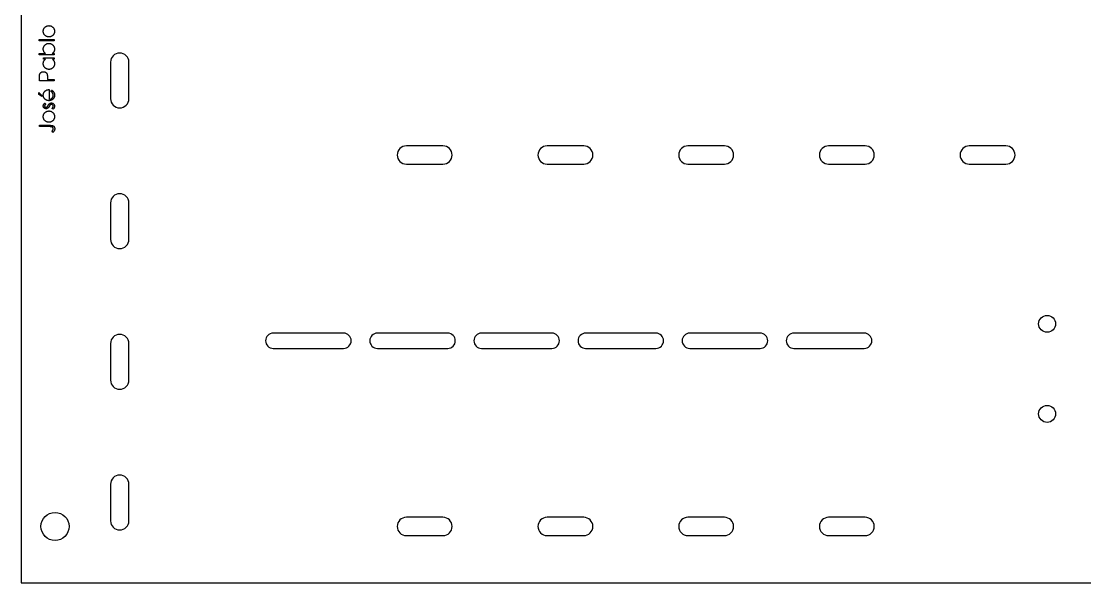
# Model space of a CAD drawing. Header units: millimetres. Extents: x 24 to 714, y 417 to 817.
# Drawn here: x 24.4 to 402.3, y 416.7 to 616.2 of the extents above; entities that cross this region are included whole.
import ezdxf

# ---------------------------------------------------------------- set-up
doc = ezdxf.new("R2010")
doc.units = ezdxf.units.MM

msp = doc.modelspace()

# ---------------------------------------------------------------- linework, layer by layer
at = {"color": 7, "linetype": 'Continuous', "lineweight": 25}
for p, q in [((24.4, 816.7), (24.4, 416.7)), ((30.73, 609.72), (36.15, 609.72)), ((30.73, 609.25), (30.73, 609.72)), ((36.15, 609.25), (30.73, 609.25)), ((36.15, 609.72), (36.15, 609.25)), ((30.73, 604.77), (32.99, 604.77)), ((30.73, 604.29), (30.73, 604.77)), ((35.44, 604.77), (36.15, 604.77)), ((36.15, 604.77), (36.15, 604.29)), ((36.15, 604.29), (30.73, 604.29)), ((32.29, 603.21), (36.15, 603.21)), ((32.29, 602.73), (32.29, 603.21)), ((33, 602.73), (32.29, 602.73)), ((36.15, 602.73), (35.49, 602.73)), ((36.15, 603.21), (36.15, 602.73)), ((56.15, 601.7), (56.15, 588.7)), ((62.65, 588.7), (62.65, 601.7)), ((30.86, 595.07), (30.86, 596.1)), ((36.15, 595.07), (30.86, 595.07)), ((33.71, 595.92), (33.71, 595.54)), ((33.71, 595.54), (36.15, 595.54)), ((36.15, 595.54), (36.15, 595.07)), ((30.59, 590.93), (31.68, 589.91)), ((30.59, 590.19), (30.59, 590.93)), ((31.68, 589.44), (30.59, 590.19)), ((31.68, 589.91), (31.68, 589.44)), ((34.32, 591.95), (34.32, 588.49)), ((34.93, 591.32), (35.15, 591.74)), ((32.77, 587.13), (33.1, 586.81)), ((35.7, 584.96), (35.34, 585.27)), ((30.86, 579.26), (34.44, 579.26)), ((30.86, 578.78), (30.86, 579.26)), ((34.38, 578.78), (30.86, 578.78)), ((35.68, 576.75), (35.27, 577.03)), ((174.25, 571.95), (161.25, 571.95)), ((224.25, 571.95), (211.25, 571.95)), ((274.25, 571.95), (261.25, 571.95)), ((324.25, 571.95), (311.25, 571.95)), ((374.25, 571.95), (361.25, 571.95)), ((161.25, 565.45), (174.25, 565.45)), ((211.25, 565.45), (224.25, 565.45)), ((261.25, 565.45), (274.25, 565.45)), ((311.25, 565.45), (324.25, 565.45)), ((361.25, 565.45), (374.25, 565.45)), ((56.15, 551.7), (56.15, 538.7)), ((62.65, 538.7), (62.65, 551.7)), ((138.93, 505.4), (113.93, 505.4)), ((175.93, 505.4), (150.93, 505.4)), ((212.93, 505.4), (187.93, 505.4)), ((249.93, 505.4), (224.93, 505.4)), ((286.93, 505.4), (261.93, 505.4)), ((323.93, 505.4), (298.93, 505.4)), ((56.15, 501.7), (56.15, 488.7)), ((62.65, 488.7), (62.65, 501.7)), ((113.93, 500), (138.93, 500)), ((150.93, 500), (175.93, 500)), ((187.93, 500), (212.93, 500)), ((224.93, 500), (249.93, 500)), ((261.93, 500), (286.93, 500)), ((298.93, 500), (323.93, 500)), ((56.15, 451.7), (56.15, 438.7)), ((62.65, 438.7), (62.65, 451.7)), ((174.25, 439.95), (161.25, 439.95)), ((224.25, 439.95), (211.25, 439.95)), ((274.25, 439.95), (261.25, 439.95)), ((324.25, 439.95), (311.25, 439.95)), ((161.25, 433.45), (174.25, 433.45)), ((211.25, 433.45), (224.25, 433.45)), ((261.25, 433.45), (274.25, 433.45)), ((311.25, 433.45), (324.25, 433.45)), ((24.4, 416.7), (714.4, 416.7))]:
    msp.add_line(p, q, dxfattribs=at)
for centre, radius in [((388.9, 508.7), 3), ((388.9, 476.7), 3), ((36.4, 436.7), 5)]:
    msp.add_circle(centre, radius, dxfattribs=at)
for centre, radius, start, end in [((59.4, 601.7), 3.25, 360, 180), ((59.4, 588.7), 3.25, 180, 360), ((161.25, 568.7), 3.25, 90, 270), ((174.25, 568.7), 3.25, 270, 90), ((211.25, 568.7), 3.25, 90, 270), ((224.25, 568.7), 3.25, 270, 90), ((261.25, 568.7), 3.25, 90, 270), ((274.25, 568.7), 3.25, 270, 90), ((311.25, 568.7), 3.25, 90, 270), ((324.25, 568.7), 3.25, 270, 90), ((361.25, 568.7), 3.25, 90, 270), ((374.25, 568.7), 3.25, 270, 90), ((59.4, 551.7), 3.25, 0, 180), ((59.4, 538.7), 3.25, 180, 360), ((59.4, 501.7), 3.25, 360, 180), ((113.93, 502.7), 2.7, 90, 270), ((138.93, 502.7), 2.7, 270, 90), ((150.93, 502.7), 2.7, 90, 270), ((175.93, 502.7), 2.7, 270, 90), ((187.93, 502.7), 2.7, 90, 270), ((212.93, 502.7), 2.7, 270, 90), ((224.93, 502.7), 2.7, 90, 270), ((249.93, 502.7), 2.7, 270, 90), ((261.93, 502.7), 2.7, 90, 270), ((286.93, 502.7), 2.7, 270, 90), ((298.93, 502.7), 2.7, 90, 270), ((323.93, 502.7), 2.7, 270, 90), ((59.4, 488.7), 3.25, 180, 360), ((59.4, 451.7), 3.25, 360, 180), ((59.4, 438.7), 3.25, 180, 360), ((161.25, 436.7), 3.25, 90, 270), ((174.25, 436.7), 3.25, 270, 90), ((211.25, 436.7), 3.25, 90, 270), ((224.25, 436.7), 3.25, 270, 90), ((261.25, 436.7), 3.25, 90, 270), ((274.25, 436.7), 3.25, 270, 90), ((311.25, 436.7), 3.25, 90, 270), ((324.25, 436.7), 3.25, 270, 90)]:
    msp.add_arc(centre, radius, start, end, dxfattribs=at)
for points, knots in [([(32.22, 612.67), (32.22, 612.75), (32.22, 612.89), (32.26, 613.1), (32.31, 613.3), (32.37, 613.49), (32.47, 613.67), (32.58, 613.84), (32.71, 614), (32.81, 614.09), (32.86, 614.14)], [0, 0, 0, 0, 0.131751, 0.258332, 0.382134, 0.503804, 0.624693, 0.746871, 0.871514, 1, 1, 1, 1]), ([(32.86, 611.2), (32.81, 611.25), (32.71, 611.35), (32.58, 611.51), (32.47, 611.68), (32.38, 611.86), (32.31, 612.05), (32.26, 612.25), (32.22, 612.46), (32.22, 612.6), (32.22, 612.67)], [0, 0, 0, 0, 0.128498, 0.252713, 0.374819, 0.496436, 0.617911, 0.741288, 0.8687, 1, 1, 1, 1]), ([(32.86, 614.14), (32.91, 614.19), (33, 614.27), (33.16, 614.38), (33.32, 614.47), (33.49, 614.54), (33.67, 614.6), (33.85, 614.64), (34.04, 614.67), (34.17, 614.67), (34.23, 614.67)], [0, 0, 0, 0, 0.128157, 0.253834, 0.376506, 0.498534, 0.621368, 0.744565, 0.870634, 1, 1, 1, 1]), ([(34.23, 614.67), (34.3, 614.67), (34.43, 614.67), (34.62, 614.64), (34.8, 614.6), (34.98, 614.54), (35.15, 614.46), (35.32, 614.36), (35.48, 614.25), (35.63, 614.12), (35.77, 613.97), (35.89, 613.82), (35.99, 613.65), (36.08, 613.47), (36.14, 613.29), (36.19, 613.09), (36.22, 612.89), (36.22, 612.75), (36.22, 612.67)], [0, 0, 0, 0, 0.062416, 0.123337, 0.183265, 0.243172, 0.302898, 0.363774, 0.425605, 0.489659, 0.553785, 0.616222, 0.677854, 0.739517, 0.802097, 0.865866, 0.931508, 1, 1, 1, 1]), ([(36.22, 612.67), (36.22, 612.6), (36.22, 612.46), (36.19, 612.25), (36.14, 612.06), (36.08, 611.87), (35.99, 611.69), (35.89, 611.53), (35.77, 611.37), (35.63, 611.23), (35.48, 611.1), (35.32, 610.98), (35.15, 610.89), (34.98, 610.81), (34.8, 610.75), (34.62, 610.7), (34.43, 610.67), (34.3, 610.67), (34.23, 610.67)], [0, 0, 0, 0, 0.068742, 0.134635, 0.198324, 0.260825, 0.322714, 0.384555, 0.446913, 0.510958, 0.574931, 0.636685, 0.697483, 0.757134, 0.816966, 0.876818, 0.937663, 1, 1, 1, 1]), ([(32.22, 606.35), (32.22, 606.41), (32.23, 606.55), (32.25, 606.75), (32.3, 606.94), (32.36, 607.12), (32.45, 607.3), (32.55, 607.46), (32.67, 607.62), (32.8, 607.77), (32.95, 607.91), (33.11, 608.03), (33.28, 608.14), (33.45, 608.22), (33.64, 608.28), (33.83, 608.33), (34.02, 608.36), (34.16, 608.36), (34.23, 608.36)], [0, 0, 0, 0, 0.0646486, 0.1278213, 0.1894193, 0.2503722, 0.3111375, 0.3728253, 0.4354632, 0.5001282, 0.5647725, 0.6273443, 0.6889194, 0.7498292, 0.8105779, 0.8721758, 0.9350171, 1, 1, 1, 1]), ([(34.23, 610.67), (34.17, 610.67), (34.04, 610.68), (33.85, 610.7), (33.67, 610.74), (33.49, 610.8), (33.32, 610.87), (33.16, 610.97), (33, 611.07), (32.91, 611.16), (32.86, 611.2)], [0, 0, 0, 0, 0.128922, 0.255244, 0.378688, 0.500432, 0.622705, 0.746235, 0.871586, 1, 1, 1, 1]), ([(34.23, 608.36), (34.3, 608.36), (34.43, 608.36), (34.63, 608.33), (34.81, 608.28), (34.99, 608.22), (35.17, 608.13), (35.33, 608.03), (35.49, 607.91), (35.64, 607.77), (35.78, 607.62), (35.9, 607.46), (36, 607.29), (36.08, 607.11), (36.14, 606.93), (36.19, 606.73), (36.22, 606.54), (36.22, 606.4), (36.22, 606.33)], [0, 0, 0, 0, 0.064015, 0.126228, 0.187289, 0.247869, 0.308511, 0.369727, 0.432536, 0.497198, 0.561923, 0.625133, 0.686855, 0.748117, 0.80953, 0.871487, 0.934981, 1, 1, 1, 1]), ([(32.99, 604.77), (32.93, 604.82), (32.81, 604.93), (32.65, 605.1), (32.52, 605.28), (32.41, 605.48), (32.32, 605.68), (32.26, 605.89), (32.23, 606.12), (32.22, 606.27), (32.22, 606.35)], [0, 0, 0, 0, 0.134636, 0.262681, 0.38719, 0.50839, 0.628966, 0.749723, 0.873248, 1, 1, 1, 1]), ([(36.22, 606.33), (36.22, 606.25), (36.22, 606.1), (36.18, 605.87), (36.12, 605.66), (36.04, 605.46), (35.93, 605.26), (35.79, 605.09), (35.63, 604.92), (35.5, 604.82), (35.44, 604.77)], [0, 0, 0, 0, 0.1294619, 0.2538523, 0.374822, 0.4942293, 0.6139389, 0.7369553, 0.8646402, 1, 1, 1, 1]), ([(32.22, 601.17), (32.22, 601.25), (32.23, 601.4), (32.26, 601.63), (32.32, 601.84), (32.4, 602.05), (32.51, 602.24), (32.65, 602.42), (32.81, 602.58), (32.94, 602.68), (33, 602.73)], [0, 0, 0, 0, 0.129876, 0.254681, 0.376055, 0.495308, 0.61515, 0.738121, 0.865633, 1, 1, 1, 1]), ([(34.21, 599.14), (34.14, 599.14), (34.01, 599.14), (33.81, 599.17), (33.63, 599.22), (33.45, 599.28), (33.27, 599.37), (33.11, 599.47), (32.95, 599.59), (32.8, 599.73), (32.67, 599.88), (32.55, 600.04), (32.44, 600.21), (32.36, 600.39), (32.3, 600.57), (32.25, 600.77), (32.23, 600.96), (32.22, 601.1), (32.22, 601.17)], [0, 0, 0, 0, 0.063775, 0.126079, 0.186904, 0.247574, 0.308003, 0.369132, 0.432033, 0.496791, 0.561611, 0.624914, 0.686726, 0.748079, 0.809582, 0.871631, 0.934886, 1, 1, 1, 1]), ([(36.22, 601.15), (36.22, 601.09), (36.22, 600.95), (36.19, 600.75), (36.14, 600.56), (36.08, 600.38), (36, 600.2), (35.89, 600.04), (35.77, 599.88), (35.64, 599.73), (35.49, 599.59), (35.33, 599.47), (35.16, 599.37), (34.99, 599.28), (34.8, 599.22), (34.61, 599.17), (34.41, 599.14), (34.28, 599.14), (34.21, 599.14)], [0, 0, 0, 0, 0.06462, 0.127433, 0.189004, 0.24993, 0.310668, 0.372329, 0.434939, 0.499576, 0.564191, 0.626735, 0.688109, 0.749294, 0.810331, 0.871901, 0.935046, 1, 1, 1, 1]), ([(35.49, 602.73), (35.55, 602.68), (35.66, 602.57), (35.82, 602.4), (35.95, 602.22), (36.05, 602.02), (36.13, 601.82), (36.18, 601.6), (36.22, 601.38), (36.22, 601.23), (36.22, 601.15)], [0, 0, 0, 0, 0.1342907, 0.2624597, 0.386305, 0.5071928, 0.6273215, 0.7481593, 0.8723775, 1, 1, 1, 1]), ([(30.86, 596.1), (30.86, 596.18), (30.86, 596.31), (30.87, 596.51), (30.87, 596.69), (30.88, 596.85), (30.89, 596.99), (30.91, 597.11), (30.92, 597.22), (30.94, 597.28), (30.94, 597.31)], [0, 0, 0, 0, 0.176956, 0.339055, 0.486318, 0.618781, 0.735619, 0.838742, 0.926457, 1, 1, 1, 1]), ([(30.94, 597.31), (30.95, 597.35), (30.97, 597.42), (31.01, 597.52), (31.06, 597.62), (31.11, 597.72), (31.17, 597.8), (31.24, 597.89), (31.32, 597.97), (31.4, 598.04), (31.49, 598.11), (31.59, 598.16), (31.69, 598.21), (31.8, 598.25), (31.91, 598.28), (32.03, 598.31), (32.15, 598.32), (32.24, 598.32), (32.28, 598.32)], [0, 0, 0, 0, 0.0624719, 0.1234716, 0.1833832, 0.2431163, 0.3020809, 0.3612865, 0.42141, 0.4824903, 0.5441013, 0.6057205, 0.6671855, 0.7300254, 0.7945821, 0.8603668, 0.9289182, 1, 1, 1, 1]), ([(32.28, 598.32), (32.33, 598.32), (32.41, 598.32), (32.54, 598.31), (32.65, 598.29), (32.77, 598.26), (32.87, 598.21), (32.98, 598.17), (33.07, 598.11), (33.16, 598.04), (33.24, 597.97), (33.32, 597.89), (33.39, 597.8), (33.45, 597.71), (33.5, 597.61), (33.55, 597.5), (33.59, 597.39), (33.61, 597.31), (33.63, 597.27)], [0, 0, 0, 0, 0.070119, 0.137192, 0.202016, 0.264631, 0.326117, 0.38601, 0.445812, 0.505298, 0.564633, 0.624283, 0.683902, 0.743953, 0.805388, 0.868388, 0.933084, 1, 1, 1, 1]), ([(33.63, 597.27), (33.63, 597.23), (33.65, 597.16), (33.66, 597.04), (33.68, 596.9), (33.69, 596.74), (33.7, 596.57), (33.71, 596.37), (33.71, 596.15), (33.71, 596), (33.71, 595.92)], [0, 0, 0, 0, 0.075172, 0.164743, 0.268011, 0.385964, 0.517799, 0.663698, 0.824417, 1, 1, 1, 1]), ([(32.22, 589.97), (32.22, 590.05), (32.23, 590.2), (32.26, 590.43), (32.32, 590.64), (32.41, 590.85), (32.51, 591.04), (32.65, 591.21), (32.8, 591.38), (32.92, 591.48), (32.98, 591.53)], [0, 0, 0, 0, 0.132049, 0.259049, 0.381904, 0.502516, 0.622728, 0.744726, 0.870101, 1, 1, 1, 1]), ([(32.94, 588.46), (32.88, 588.5), (32.77, 588.6), (32.62, 588.76), (32.5, 588.93), (32.4, 589.12), (32.32, 589.31), (32.26, 589.52), (32.23, 589.74), (32.22, 589.89), (32.22, 589.97)], [0, 0, 0, 0, 0.1288514, 0.2532073, 0.374634, 0.4953459, 0.6163459, 0.7396345, 0.8668256, 1, 1, 1, 1]), ([(32.98, 591.53), (33.03, 591.56), (33.12, 591.63), (33.27, 591.71), (33.42, 591.78), (33.59, 591.84), (33.76, 591.89), (33.94, 591.92), (34.13, 591.94), (34.26, 591.94), (34.32, 591.95)], [0, 0, 0, 0, 0.118522, 0.236255, 0.356174, 0.47725, 0.60154, 0.729618, 0.862158, 1, 1, 1, 1]), ([(36.22, 589.96), (36.22, 589.88), (36.22, 589.74), (36.19, 589.53), (36.14, 589.33), (36.07, 589.14), (35.99, 588.97), (35.88, 588.81), (35.76, 588.66), (35.61, 588.52), (35.46, 588.4), (35.3, 588.3), (35.13, 588.21), (34.96, 588.14), (34.79, 588.08), (34.61, 588.04), (34.42, 588.02), (34.29, 588.01), (34.23, 588.01)], [0, 0, 0, 0, 0.071578, 0.139628, 0.204795, 0.268132, 0.32981, 0.391297, 0.453429, 0.516546, 0.579625, 0.641112, 0.701287, 0.760489, 0.819934, 0.878921, 0.938983, 1, 1, 1, 1]), ([(34.32, 588.49), (34.37, 588.49), (34.47, 588.49), (34.62, 588.51), (34.76, 588.55), (34.89, 588.6), (35.02, 588.65), (35.14, 588.72), (35.25, 588.81), (35.35, 588.9), (35.44, 589), (35.52, 589.11), (35.59, 589.23), (35.65, 589.35), (35.69, 589.48), (35.72, 589.61), (35.74, 589.75), (35.75, 589.85), (35.75, 589.9)], [0, 0, 0, 0, 0.068385, 0.134476, 0.198391, 0.260753, 0.321829, 0.383037, 0.444653, 0.507398, 0.569825, 0.630778, 0.690929, 0.750945, 0.811049, 0.872331, 0.935004, 1, 1, 1, 1]), ([(35.75, 589.9), (35.75, 589.94), (35.74, 590.04), (35.73, 590.18), (35.7, 590.32), (35.66, 590.45), (35.61, 590.58), (35.55, 590.7), (35.49, 590.81), (35.42, 590.91), (35.33, 591.01), (35.22, 591.11), (35.08, 591.22), (34.99, 591.29), (34.93, 591.32)], [0, 0, 0, 0, 0.082597, 0.163889, 0.245674, 0.327919, 0.408809, 0.485689, 0.559113, 0.630217, 0.705259, 0.79157, 0.88979, 1, 1, 1, 1]), ([(35.15, 591.74), (35.21, 591.71), (35.33, 591.64), (35.49, 591.53), (35.63, 591.41), (35.76, 591.28), (35.86, 591.15), (35.96, 591.01), (36.04, 590.85), (36.11, 590.69), (36.16, 590.52), (36.2, 590.34), (36.22, 590.15), (36.22, 590.02), (36.22, 589.96)], [0, 0, 0, 0, 0.093384, 0.181689, 0.265546, 0.346039, 0.424597, 0.501912, 0.580013, 0.658291, 0.738533, 0.821867, 0.908787, 1, 1, 1, 1]), ([(32.22, 586.14), (32.22, 586.18), (32.22, 586.26), (32.25, 586.39), (32.3, 586.51), (32.36, 586.64), (32.43, 586.76), (32.53, 586.88), (32.64, 587.01), (32.73, 587.09), (32.77, 587.13)], [0, 0, 0, 0, 0.105714, 0.213412, 0.326127, 0.444452, 0.569061, 0.702712, 0.846318, 1, 1, 1, 1]), ([(33.23, 585.16), (33.2, 585.16), (33.13, 585.16), (33.03, 585.18), (32.93, 585.2), (32.83, 585.23), (32.74, 585.27), (32.66, 585.32), (32.58, 585.37), (32.51, 585.44), (32.44, 585.51), (32.38, 585.59), (32.33, 585.67), (32.29, 585.75), (32.26, 585.84), (32.24, 585.94), (32.22, 586.04), (32.22, 586.1), (32.22, 586.14)], [0, 0, 0, 0, 0.067957, 0.133001, 0.196444, 0.25853, 0.32024, 0.381364, 0.443107, 0.505531, 0.568312, 0.629225, 0.689302, 0.748846, 0.809447, 0.870926, 0.934059, 1, 1, 1, 1]), ([(33.1, 586.81), (33.07, 586.78), (33.01, 586.73), (32.92, 586.64), (32.85, 586.56), (32.8, 586.47), (32.75, 586.39), (32.72, 586.31), (32.7, 586.22), (32.7, 586.17), (32.69, 586.14)], [0, 0, 0, 0, 0.158223, 0.305036, 0.441309, 0.565963, 0.683525, 0.793334, 0.898518, 1, 1, 1, 1]), ([(32.69, 586.14), (32.7, 586.11), (32.7, 586.04), (32.73, 585.95), (32.78, 585.86), (32.85, 585.78), (32.93, 585.72), (33.02, 585.67), (33.11, 585.64), (33.18, 585.64), (33.21, 585.64)], [0, 0, 0, 0, 0.124921, 0.245828, 0.369056, 0.497487, 0.627441, 0.751102, 0.873762, 1, 1, 1, 1]), ([(34.23, 588.01), (34.17, 588.01), (34.05, 588.02), (33.88, 588.04), (33.71, 588.07), (33.55, 588.12), (33.39, 588.18), (33.23, 588.26), (33.08, 588.35), (32.99, 588.42), (32.94, 588.46)], [0, 0, 0, 0, 0.128045, 0.253768, 0.377428, 0.500551, 0.623296, 0.746578, 0.872348, 1, 1, 1, 1]), ([(33.21, 585.64), (33.25, 585.64), (33.31, 585.64), (33.4, 585.67), (33.48, 585.71), (33.54, 585.75), (33.57, 585.77)], [0, 0, 0, 0, 0.24004, 0.479403, 0.731757, 1, 1, 1, 1]), ([(33.57, 585.77), (33.58, 585.78), (33.61, 585.81), (33.66, 585.85), (33.7, 585.91), (33.75, 585.97), (33.8, 586.05), (33.86, 586.13), (33.91, 586.22), (33.95, 586.29), (33.96, 586.32)], [0, 0, 0, 0, 0.083417, 0.178617, 0.284022, 0.402244, 0.533582, 0.676949, 0.831667, 1, 1, 1, 1]), ([(34.36, 586.01), (34.34, 585.97), (34.29, 585.89), (34.23, 585.78), (34.16, 585.68), (34.09, 585.59), (34.03, 585.52), (33.96, 585.45), (33.9, 585.39), (33.85, 585.35), (33.83, 585.34)], [0, 0, 0, 0, 0.157762, 0.30595, 0.443775, 0.572824, 0.692154, 0.802296, 0.905564, 1, 1, 1, 1]), ([(33.96, 586.32), (33.99, 586.36), (34.03, 586.44), (34.1, 586.55), (34.17, 586.66), (34.24, 586.75), (34.31, 586.83), (34.37, 586.9), (34.44, 586.97), (34.48, 587), (34.51, 587.02)], [0, 0, 0, 0, 0.1589968, 0.3071295, 0.4462348, 0.5756134, 0.6941373, 0.8045717, 0.9065888, 1, 1, 1, 1]), ([(34.76, 586.59), (34.74, 586.58), (34.71, 586.55), (34.67, 586.5), (34.62, 586.45), (34.58, 586.38), (34.52, 586.3), (34.47, 586.21), (34.41, 586.11), (34.38, 586.04), (34.36, 586.01)], [0, 0, 0, 0, 0.076879, 0.167469, 0.272283, 0.388707, 0.520779, 0.666248, 0.825537, 1, 1, 1, 1]), ([(34.51, 587.02), (34.55, 587.04), (34.64, 587.1), (34.79, 587.16), (34.94, 587.19), (35.05, 587.19), (35.1, 587.2)], [0, 0, 0, 0, 0.248858, 0.496831, 0.743315, 1, 1, 1, 1]), ([(35.13, 586.72), (35.09, 586.72), (35.03, 586.72), (34.93, 586.69), (34.84, 586.65), (34.78, 586.61), (34.76, 586.59)], [0, 0, 0, 0, 0.253514, 0.497953, 0.74554, 1, 1, 1, 1]), ([(35.1, 587.2), (35.14, 587.2), (35.22, 587.19), (35.33, 587.18), (35.44, 587.15), (35.54, 587.12), (35.63, 587.07), (35.73, 587.02), (35.82, 586.95), (35.9, 586.87), (35.97, 586.79), (36.04, 586.7), (36.1, 586.61), (36.14, 586.51), (36.18, 586.41), (36.2, 586.3), (36.22, 586.18), (36.22, 586.1), (36.22, 586.06)], [0, 0, 0, 0, 0.064559, 0.127221, 0.18863, 0.248682, 0.309578, 0.3701, 0.431486, 0.495312, 0.559138, 0.621001, 0.682343, 0.743525, 0.805465, 0.868617, 0.933055, 1, 1, 1, 1]), ([(35.75, 586.04), (35.75, 586.09), (35.74, 586.18), (35.7, 586.3), (35.65, 586.42), (35.56, 586.52), (35.47, 586.61), (35.36, 586.68), (35.25, 586.72), (35.17, 586.72), (35.13, 586.72)], [0, 0, 0, 0, 0.13403, 0.261871, 0.3878, 0.517638, 0.644449, 0.763757, 0.880302, 1, 1, 1, 1]), ([(35.34, 585.27), (35.37, 585.3), (35.44, 585.36), (35.52, 585.45), (35.59, 585.55), (35.65, 585.64), (35.69, 585.74), (35.72, 585.84), (35.74, 585.94), (35.75, 586.01), (35.75, 586.04)], [0, 0, 0, 0, 0.147476, 0.285904, 0.417172, 0.540501, 0.659238, 0.775006, 0.887229, 1, 1, 1, 1]), ([(36.22, 586.06), (36.22, 586.01), (36.22, 585.9), (36.19, 585.75), (36.15, 585.59), (36.08, 585.45), (36.01, 585.3), (35.92, 585.18), (35.82, 585.06), (35.74, 584.99), (35.7, 584.96)], [0, 0, 0, 0, 0.126763, 0.251765, 0.37728, 0.505093, 0.631878, 0.755361, 0.877681, 1, 1, 1, 1]), ([(32.22, 582.35), (32.22, 582.42), (32.22, 582.56), (32.26, 582.77), (32.31, 582.97), (32.37, 583.16), (32.47, 583.34), (32.58, 583.51), (32.71, 583.67), (32.81, 583.77), (32.86, 583.82)], [0, 0, 0, 0, 0.131751, 0.258332, 0.382134, 0.503804, 0.624693, 0.746871, 0.871514, 1, 1, 1, 1]), ([(32.86, 580.88), (32.81, 580.92), (32.71, 581.02), (32.58, 581.18), (32.47, 581.35), (32.38, 581.53), (32.31, 581.72), (32.26, 581.92), (32.22, 582.13), (32.22, 582.28), (32.22, 582.35)], [0, 0, 0, 0, 0.128498, 0.252713, 0.374819, 0.496436, 0.617911, 0.741288, 0.8687, 1, 1, 1, 1]), ([(32.86, 583.82), (32.91, 583.86), (33, 583.94), (33.16, 584.05), (33.32, 584.14), (33.49, 584.22), (33.67, 584.28), (33.85, 584.32), (34.04, 584.34), (34.17, 584.35), (34.23, 584.35)], [0, 0, 0, 0, 0.128157, 0.253834, 0.376506, 0.498534, 0.621368, 0.744565, 0.870634, 1, 1, 1, 1]), ([(33.83, 585.34), (33.79, 585.31), (33.7, 585.26), (33.55, 585.2), (33.4, 585.17), (33.29, 585.16), (33.23, 585.16)], [0, 0, 0, 0, 0.246235, 0.490985, 0.740588, 1, 1, 1, 1]), ([(34.23, 584.35), (34.3, 584.35), (34.43, 584.34), (34.62, 584.32), (34.8, 584.27), (34.98, 584.21), (35.15, 584.13), (35.32, 584.04), (35.48, 583.92), (35.63, 583.79), (35.77, 583.65), (35.89, 583.49), (35.99, 583.33), (36.08, 583.15), (36.14, 582.96), (36.19, 582.77), (36.22, 582.56), (36.22, 582.42), (36.22, 582.35)], [0, 0, 0, 0, 0.062416, 0.123337, 0.183265, 0.243172, 0.302898, 0.363774, 0.425605, 0.489659, 0.553785, 0.616222, 0.677854, 0.739517, 0.802097, 0.865866, 0.931508, 1, 1, 1, 1]), ([(36.22, 582.35), (36.22, 582.28), (36.22, 582.14), (36.19, 581.93), (36.14, 581.73), (36.08, 581.55), (35.99, 581.37), (35.89, 581.2), (35.77, 581.05), (35.63, 580.9), (35.48, 580.77), (35.32, 580.66), (35.15, 580.56), (34.98, 580.48), (34.8, 580.42), (34.62, 580.38), (34.43, 580.35), (34.3, 580.35), (34.23, 580.35)], [0, 0, 0, 0, 0.068742, 0.134635, 0.198324, 0.260825, 0.322714, 0.384555, 0.446913, 0.510958, 0.574931, 0.636685, 0.697483, 0.757134, 0.816966, 0.876818, 0.937663, 1, 1, 1, 1]), ([(34.23, 580.35), (34.17, 580.35), (34.04, 580.35), (33.85, 580.38), (33.67, 580.42), (33.49, 580.48), (33.32, 580.55), (33.16, 580.64), (33, 580.75), (32.91, 580.83), (32.86, 580.88)], [0, 0, 0, 0, 0.128922, 0.255244, 0.378688, 0.500432, 0.622705, 0.746235, 0.871586, 1, 1, 1, 1]), ([(35.75, 578.05), (35.75, 578.09), (35.74, 578.16), (35.72, 578.27), (35.67, 578.37), (35.61, 578.46), (35.54, 578.54), (35.46, 578.61), (35.36, 578.67), (35.27, 578.71), (35.19, 578.73), (35.11, 578.74), (35.02, 578.76), (34.92, 578.77), (34.8, 578.77), (34.67, 578.78), (34.53, 578.78), (34.43, 578.78), (34.38, 578.78)], [0, 0, 0, 0, 0.062341, 0.123224, 0.184314, 0.247256, 0.311006, 0.373125, 0.436459, 0.502011, 0.538899, 0.58316, 0.634363, 0.692606, 0.758515, 0.83162, 0.911897, 1, 1, 1, 1]), ([(34.44, 579.26), (34.5, 579.26), (34.63, 579.26), (34.81, 579.25), (34.98, 579.24), (35.13, 579.23), (35.27, 579.21), (35.39, 579.19), (35.49, 579.17), (35.61, 579.13), (35.74, 579.07), (35.88, 578.97), (36, 578.86), (36.1, 578.73), (36.19, 578.57), (36.25, 578.4), (36.28, 578.22), (36.29, 578.09), (36.29, 578.03)], [0, 0, 0, 0, 0.077365, 0.14855, 0.214019, 0.273421, 0.326428, 0.373902, 0.416043, 0.452151, 0.51803, 0.582399, 0.647079, 0.713115, 0.780901, 0.850387, 0.922919, 1, 1, 1, 1]), ([(35.27, 577.03), (35.32, 577.09), (35.4, 577.22), (35.51, 577.39), (35.6, 577.55), (35.65, 577.66), (35.67, 577.71)], [0, 0, 0, 0, 0.29917, 0.565579, 0.798558, 1, 1, 1, 1]), ([(35.67, 577.71), (35.68, 577.73), (35.71, 577.79), (35.73, 577.88), (35.75, 577.97), (35.75, 578.02), (35.75, 578.05)], [0, 0, 0, 0, 0.2638508, 0.5156737, 0.7624145, 1, 1, 1, 1]), ([(36.29, 578.03), (36.29, 577.97), (36.29, 577.87), (36.26, 577.72), (36.22, 577.56), (36.16, 577.41), (36.07, 577.25), (35.97, 577.09), (35.83, 576.92), (35.73, 576.81), (35.68, 576.75)], [0, 0, 0, 0, 0.106093, 0.213465, 0.321946, 0.434141, 0.554389, 0.687523, 0.836433, 1, 1, 1, 1])]:
    msp.add_open_spline(points, degree=3, knots=knots, dxfattribs=at)

doc.saveas('drawing.dxf')
